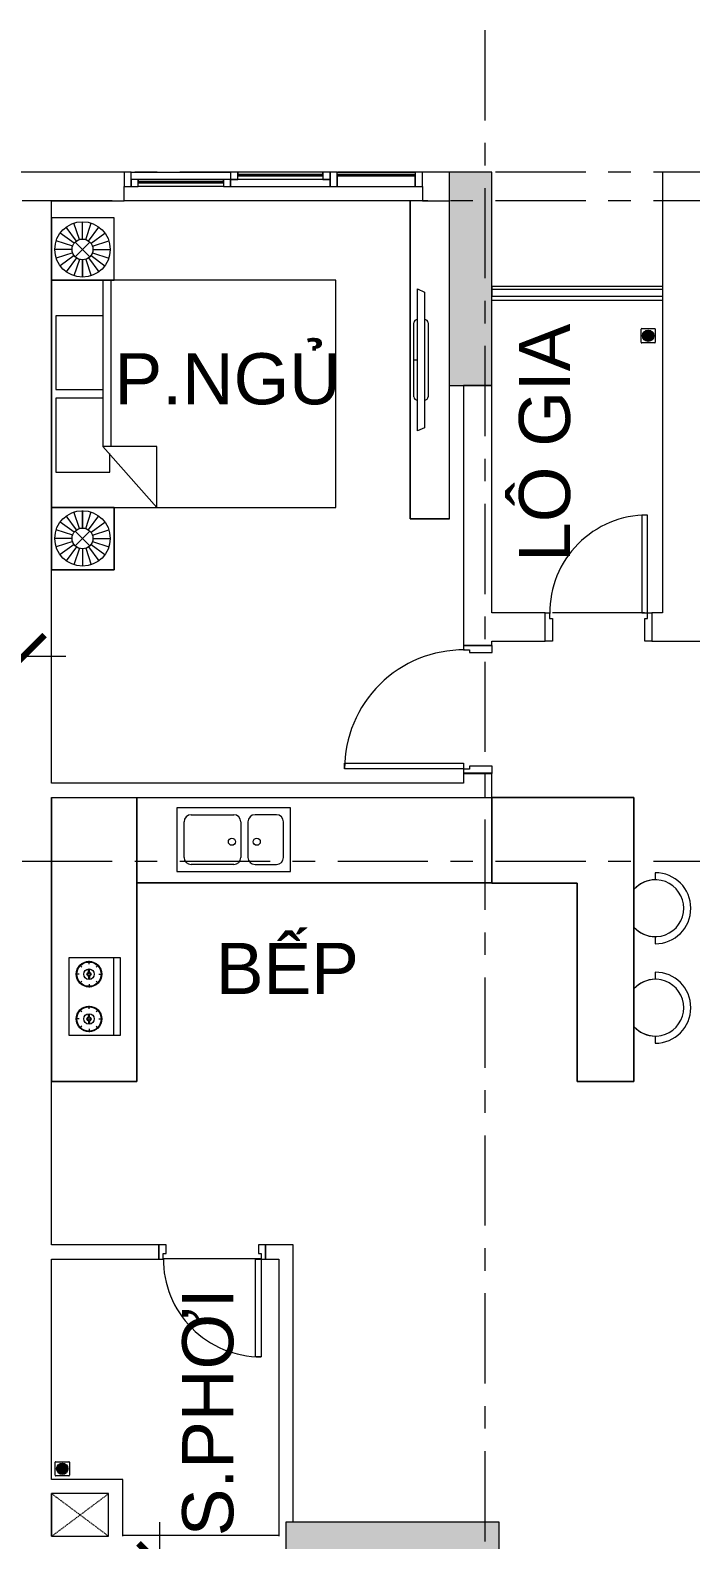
# Model space of a CAD drawing. Header units: millimetres. Extents: x -20144 to 126922, y -42414 to 48263.
# Drawn here: x 29199 to 33850, y 32975 to 43600 of the extents above; entities that cross this region are included whole.
import ezdxf

# ---------------------------------------------------------------- set-up
doc = ezdxf.new("R2010")
doc.units = ezdxf.units.MM
doc.linetypes.add('Dash', pattern=[6.35, 3.175, -3.175])
doc.linetypes.add('Grid Line', pattern=[22.225, 12.7, -3.175, 3.175, -3.175])
for name, color, linetype, lineweight in [('A-DETL-GENF', 31, 'Continuous', 5), ('A-DETL-GENF-HDLN', 161, 'Dash', 5), ('CHU', 181, 'Continuous', 5), ('CUA', 31, 'Continuous', 9), ('DIM', 1, 'Continuous', 5), ('LC.HA', 8, 'Continuous', 9), ('NET CAT', 3, 'Continuous', 5), ('NET THAY 1', 41, 'Continuous', 5), ('NET-CAT', 3, 'Continuous', 15), ('NET-THAY', 2, 'Continuous', 9), ('THIET BI', 44, 'Continuous', 5), ('THIET-BI', 44, 'Continuous', 5), ('TRUC', 225, 'Continuous', 5)]:
    doc.layers.add(name, color=color, linetype=linetype, lineweight=lineweight)
doc.styles.add('Arial_2', font='arial.ttf', dxfattribs={"height": 360})
doc.styles.add('TA1', font='arial.ttf')
doc.dimstyles.new('D_200_KTx2', dxfattribs={"dimtxt": 400, "dimasz": 300, "dimexe": 300, "dimexo": 300, "dimgap": 160, "dimtad": 1, "dimdec": 0, "dimzin": 9, "dimtxsty": 'TA1', "dimblk": 'ARCHTICK', "dimcen": 1, "dimdle": 300, "dimclrd": 256, "dimclre": 256, "dimclrt": 7, "dimadec": 0, "dimazin": 0, "dimtfac": 1, "dimtdec": 0, "dimtix": 1, "dimtmove": 1, "dimatfit": 3, "dimldrblk": 'ARCHTICK', "dimfxl": 0, "dimtolj": 1, "dimtzin": 0, "dimlwd": -1, "dimlwe": -1, "dimarcsym": 0})

# ---------------------------------------------------------------- blocks, each defined once
blk = doc.blocks.new('X-PHONG NGU 2 - X-PHONG NGU 2_Recovery_-1759957-MẶT BẰNG TẦNG 24')
at = {"layer": 'CUA'}
for p, q in [((-1000, 0), (-1050, 0)), ((-1050, 0), (-1050, -100)), ((-450, 0), (-1000, 0)), ((-1000, 0), (-1000, -75)), ((-1000, -100), (-1000, 0)), ((-450, -75), (-450, 0)), ((-400, 0), (-450, 0)), ((-450, 0), (-450, -100)), ((300, 0), (-400, 0)), ((-400, 0), (-400, -50)), ((-400, -100), (-400, 0)), ((300, -50), (300, 0)), ((350, 0), (300, 0)), ((300, 0), (300, -50)), ((350, -50), (350, 0)), ((350, 0), (950, 0)), ((1000, 0), (950, 0)), ((950, 0), (950, -50)), ((1050, 0), (1000, 0)), ((1000, 0), (1000, -100)), ((1000, -50), (1000, 0)), ((1050, -100), (1050, 0)), ((-1050, -100), (-1000, -100)), ((-450, -75), (-1000, -75)), ((-1000, -75), (-1000, -85)), ((-1000, -75), (-450, -75)), ((-1000, -85), (-450, -85)), ((-450, -100), (-1000, -100)), ((-450, -85), (-450, -75)), ((-450, -100), (-400, -100)), ((-400, -50), (300, -50)), ((-350, -50), (-400, -50)), ((-400, -50), (-400, -100)), ((-400, -100), (-350, -100)), ((-350, -100), (-350, -50)), ((250, -75), (-350, -75)), ((-350, -75), (-350, -85)), ((-350, -85), (250, -85)), ((250, -85), (-350, -85)), ((-350, -85), (-350, -100)), ((-350, -100), (250, -100)), ((300, -50), (250, -50)), ((250, -50), (250, -100)), ((250, -85), (250, -75)), ((250, -100), (250, -85)), ((250, -100), (300, -100)), ((300, -50), (350, -50)), ((300, -100), (300, -50)), ((1000, -100), (300, -100)), ((950, -25), (350, -25)), ((350, -25), (350, -35)), ((350, -35), (950, -35)), ((950, -35), (350, -35)), ((350, -35), (350, -50)), ((350, -50), (950, -50)), ((950, -35), (950, -25)), ((950, -50), (950, -35)), ((950, -50), (1000, -50)), ((1000, -100), (1050, -100))]:
    blk.add_line(p, q, dxfattribs=at)
blk = doc.blocks.new('X-BAR - X-BAR-1425213-MẶT BẰNG TẦNG 24')
at = {"layer": 'THIET BI'}
for p, q in [((0, 0), (-1000, 0)), ((-1000, 0), (-1000, -604)), ((-1000, -604), (-1000, 0)), ((-1000, 0), (0, 0)), ((0, -2000), (0, 0)), ((0, 0), (0, -2000)), ((-1000, -604), (-400, -604)), ((-400, -604), (-1000, -604)), ((-400, -604), (-400, -2000)), ((-400, -2000), (-400, -604)), ((-400, -2000), (0, -2000)), ((0, -2000), (-400, -2000))]:
    blk.add_line(p, q, dxfattribs=at)
blk = doc.blocks.new('X-GHE BAR - X-GHE BAR-1305631-MẶT BẰNG TẦNG 24')
at = {"layer": 'THIET BI'}
for p, q in [((-250, -250), (-200, -250)), ((-250, -250), (-200, -250)), ((200, -250), (250, -250)), ((200, -250), (250, -250)), ((-132, -400), (132, -400)), ((-132, -400), (132, -400))]:
    blk.add_line(p, q, dxfattribs=at)
for radius, start, end in [(250, 0, 180), (250, 0, 180), (200, 311.4096, 228.5904), (200, 180, 228.5904), (200, 311.4096, 0)]:
    blk.add_arc((0, -250), radius, start, end, dxfattribs=at)
blk = doc.blocks.new('X-GIUONG1 - X-GIUONG-1305651-MẶT BẰNG TẦNG 24')
at = {"layer": 'THIET BI'}
for p, q in [((-800, 0), (-1239, 0)), ((-1239, 0), (-1239, -439)), ((-1239, 0), (-800, 0)), ((-1239, -439), (-1239, 0)), ((-1076, -174), (-1174, -103)), ((-1060, -158), (-1131, -60)), ((-1039, -148), (-1077, -32)), ((-1017, -144), (-1017, -22)), ((-994, -148), (-956, -32)), ((-974, -158), (-902, -60)), ((-957, -174), (-859, -103)), ((-800, -439), (-800, 0)), ((800, 0), (-800, 0)), ((-800, 0), (-800, -2000)), ((800, 0), (-800, 0)), ((-800, 0), (-800, -439)), ((-800, 0), (-800, -2000)), ((-550, -30), (-550, -410)), ((-30, -30), (-550, -30)), ((-30, -360), (-30, -30)), ((30, -30), (30, -360)), ((550, -30), (30, -30)), ((550, -360), (550, -30)), ((1239, 0), (800, 0)), ((800, 0), (800, -439)), ((800, -2000), (800, 0)), ((1239, 0), (800, 0)), ((800, 0), (800, -439)), ((800, -2000), (800, 0)), ((957, -174), (859, -103)), ((974, -158), (902, -60)), ((994, -148), (956, -32)), ((1017, -144), (1017, -22)), ((1039, -148), (1077, -32)), ((1060, -158), (1131, -60)), ((1076, -174), (1174, -103)), ((1239, -439), (1239, 0)), ((1239, -439), (1239, 0)), ((-1086, -195), (-1202, -157)), ((-1068, -269), (-965, -166)), ((-1068, -166), (-965, -269)), ((-947, -195), (-831, -157)), ((947, -195), (831, -157)), ((1068, -269), (965, -166)), ((1068, -166), (965, -269)), ((1086, -195), (1202, -157)), ((-1090, -217), (-1212, -217)), ((-1086, -240), (-1202, -278)), ((-1076, -260), (-1174, -332)), ((-1060, -277), (-1131, -375)), ((-1039, -287), (-1077, -403)), ((-1017, -291), (-1017, -412)), ((-994, -287), (-956, -403)), ((-974, -277), (-902, -375)), ((-957, -260), (-859, -332)), ((-947, -240), (-831, -278)), ((-943, -217), (-821, -217)), ((-821, -217), (-943, -217)), ((943, -217), (821, -217)), ((821, -217), (943, -217)), ((947, -240), (831, -278)), ((957, -260), (859, -332)), ((974, -277), (902, -375)), ((994, -287), (956, -403)), ((1017, -291), (1017, -412)), ((1039, -287), (1077, -403)), ((1060, -277), (1131, -375)), ((1076, -260), (1174, -332)), ((1086, -240), (1202, -278)), ((1090, -217), (1212, -217)), ((-370, -360), (-800, -740)), ((-550, -410), (-420, -410)), ((-370, -740), (-370, -360)), ((800, -360), (-370, -360)), ((-370, -420), (800, -420)), ((-1239, -439), (-800, -439)), ((-800, -439), (-1239, -439)), ((800, -439), (1239, -439)), ((800, -439), (1239, -439)), ((-800, -740), (-370, -740)), ((-800, -2000), (800, -2000)), ((-800, -2000), (800, -2000))]:
    blk.add_line(p, q, dxfattribs=at)
for centre, radius in [((-1017, -217), 195), ((1017, -217), 195), ((-1017, -217), 73.2), ((1017, -217), 73.2)]:
    blk.add_circle(centre, radius, dxfattribs=at)
blk = doc.blocks.new('X-BEP1 - X-BEP-1425211-MẶT BẰNG TẦNG 24')
at = {"layer": 'THIET BI'}
for p, q in [((0, 0), (0, -600)), ((0, -600), (0, 0)), ((2500, -600), (2500, 0)), ((2500, 0), (2500, -600)), ((282, -72), (282, -522)), ((1082, -72), (282, -72)), ((1082, -522), (1082, -72)), ((332, -422), (332, -172)), ((382, -122), (682, -122)), ((732, -172), (732, -422)), ((782, -172), (782, -422)), ((982, -122), (832, -122)), ((1032, -422), (1032, -172)), ((282, -522), (1082, -522)), ((682, -472), (382, -472)), ((832, -472), (982, -472)), ((0, -600), (2500, -600)), ((2500, -600), (0, -600))]:
    blk.add_line(p, q, dxfattribs=at)
for centre in [(669, -312), (844, -312)]:
    blk.add_circle(centre, 25, dxfattribs=at)
for centre, start, end in [((382, -172), 90, 180), ((682, -172), 360, 90), ((832, -172), 90, 180), ((982, -172), 360, 90), ((382, -422), 180, 270), ((682, -422), 270, 0), ((832, -422), 180, 270), ((982, -422), 270, 0)]:
    blk.add_arc(centre, 50, start, end, dxfattribs=at)
blk = doc.blocks.new('X-BEP1 - X-BEP-1425212-MẶT BẰNG TẦNG 24')
at = {"layer": 'THIET BI'}
for p, q in [((2000, 0), (0, 0)), ((0, 0), (2000, 0)), ((2000, -600), (2000, 0)), ((2000, 0), (2000, -600)), ((1127, -117), (1676, -117)), ((1127, -476), (1127, -117)), ((1676, -162), (1127, -162)), ((1676, -117), (1676, -476)), ((1194, -287), (1178, -271)), ((1244, -267), (1244, -243)), ((1293, -287), (1310, -271)), ((1510, -287), (1493, -271)), ((1559, -267), (1559, -243)), ((1609, -287), (1625, -271)), ((1174, -337), (1150, -337)), ((1194, -387), (1178, -403)), ((1230, -333), (1207, -333)), ((1230, -341), (1207, -341)), ((1244, -407), (1244, -431)), ((1258, -333), (1280, -333)), ((1258, -341), (1280, -341)), ((1293, -387), (1310, -403)), ((1314, -337), (1337, -337)), ((1489, -337), (1466, -337)), ((1510, -387), (1493, -403)), ((1545, -333), (1523, -333)), ((1545, -341), (1523, -341)), ((1559, -407), (1559, -431)), ((1573, -333), (1596, -333)), ((1573, -341), (1596, -341)), ((1609, -387), (1625, -403)), ((1629, -337), (1653, -337)), ((1676, -476), (1127, -476)), ((0, -600), (2000, -600)), ((2000, -600), (0, -600))]:
    blk.add_line(p, q, dxfattribs=at)
for centre, radius in [((1244, -337), 90), ((1244, -337), 85.5), ((1244, -337), 36.9), ((1559, -337), 90), ((1559, -337), 85.5), ((1559, -337), 36.9), ((1244, -337), 14.7), ((1244, -337), 8.24), ((1559, -337), 14.7), ((1559, -337), 8.24)]:
    blk.add_circle(centre, radius, dxfattribs=at)
blk = doc.blocks.new('X-TV - X-TV-1732807-MẶT BẰNG TẦNG 24')
at = {"layer": 'THIET BI'}
for p, q in [((2240, 275), (0, 275)), ((0, 275), (0, 0)), ((0, 275), (2240, 275)), ((0, 0), (0, 275)), ((620, 225), (1620, 225)), ((642, 175), (620, 225)), ((860, 250), (1380, 250)), ((1120, 250), (1120, 225)), ((1620, 225), (1597, 175)), ((1597, 175), (642, 175)), ((1380, 150), (860, 150)), ((0, 0), (2240, 0))]:
    blk.add_line(p, q, dxfattribs=at)
for centre, start_param, end_param in [((860, 225), 0, 1.570796), ((1380, 225), 4.712389, 6.283185), ((860, 175), 1.570796, 3.141593), ((1380, 175), 3.141593, 4.712389)]:
    blk.add_ellipse(centre, major_axis=(0, 25), ratio=0.9, start_param=start_param, end_param=end_param, dxfattribs=at)
blk = doc.blocks.new('CUA PHONG NGU - Type 1-1425041-MẶT BẰNG TẦNG 24')
at = {"layer": 'CUA'}
for p, q in [((-318, 940), (-278, 940)), ((-318, 102), (-318, 940)), ((-278, 940), (-278, 102)), ((-278, 102), (-318, 102))]:
    blk.add_line(p, q, dxfattribs=at)
at = {"layer": 'CUA', "lineweight": 5}
for p, q in [((-319, 102), (-349, 102)), ((-349, 102), (-349, -98)), ((-319, 61), (-319, 102)), ((-299, 61), (-319, 61)), ((-299, -98), (-299, 61)), ((521, 61), (501, 61)), ((501, 61), (501, -98)), ((551, 102), (521, 102)), ((521, 102), (521, 61)), ((551, -98), (551, 102)), ((-349, -98), (-299, -98)), ((501, -98), (551, -98))]:
    blk.add_line(p, q, dxfattribs=at)
blk.add_arc((-318, 102), 838, 359.5, 90, dxfattribs=at)
blk = doc.blocks.new('CUA WC - Type 1-1425214-MẶT BẰNG TẦNG 24')
at = {"layer": 'CUA', "lineweight": 5}
for p, q in [((-274, -102), (-274, 98)), ((-274, 98), (-224, 98)), ((-224, 98), (-224, -61)), ((426, 98), (476, 98)), ((426, -61), (426, 98)), ((476, 98), (476, -102)), ((-244, -102), (-274, -102)), ((-244, -61), (-244, -102)), ((-224, -61), (-244, -61)), ((446, -61), (426, -61)), ((446, -102), (446, -61)), ((476, -102), (446, -102))]:
    blk.add_line(p, q, dxfattribs=at)
at = {"layer": 'CUA'}
for p, q in [((-203, -102), (-243, -102)), ((-243, -102), (-243, -790)), ((-203, -790), (-203, -102)), ((-243, -790), (-203, -790))]:
    blk.add_line(p, q, dxfattribs=at)
at = {"layer": 'CUA', "lineweight": 5}
blk.add_arc((-243, -102), 688, 270, 0.5, dxfattribs=at)
blk = doc.blocks.new('CUA WC - Type 1-1365096-MẶT BẰNG TẦNG 24')
at = {"layer": 'CUA'}
for p, q in [((-243, 740), (-203, 740)), ((-243, 52), (-243, 740)), ((-203, 740), (-203, 52)), ((-203, 52), (-243, 52))]:
    blk.add_line(p, q, dxfattribs=at)
at = {"layer": 'CUA', "lineweight": 5}
for p, q in [((-244, 52), (-274, 52)), ((-274, 52), (-274, -48)), ((-244, 11), (-244, 52)), ((-224, 11), (-244, 11)), ((-224, -48), (-224, 11)), ((446, 11), (426, 11)), ((426, 11), (426, -48)), ((476, 52), (446, 52)), ((446, 52), (446, 11)), ((476, -48), (476, 52)), ((-274, -48), (-224, -48)), ((426, -48), (476, -48))]:
    blk.add_line(p, q, dxfattribs=at)
blk.add_arc((-243, 52), 688, 359.5, 90, dxfattribs=at)
blk = doc.blocks.new('Railing - Railing-1434482-MẶT BẰNG TẦNG 24')
at = {"layer": 'NET THAY 1'}
for p, q in [((32451, 41700), (32451, 41750)), ((33651, 41750), (32451, 41750)), ((33651, 41700), (32451, 41700))]:
    blk.add_line(p, q, dxfattribs=at)
blk = doc.blocks.new('Family1 - Family1 2-1425488-MẶT BẰNG TẦNG 24')
at = {"layer": 'A-DETL-GENF'}
for p, q in [((400, 300), (0, 300)), ((0, 300), (0, 0)), ((400, 0), (400, 300)), ((0, 0), (400, 0))]:
    blk.add_line(p, q, dxfattribs=at)
at = {"layer": 'A-DETL-GENF-HDLN'}
for p, q in [((0, 300), (400, 1)), ((0, 0), (400, 299))]:
    blk.add_line(p, q, dxfattribs=at)
blk = doc.blocks.new('A$C043A1407')
at = {"layer": 'LC.HA'}
h = blk.add_hatch(color=256, dxfattribs=at)
h.dxf.hatch_style = 1
h.paths.add_polyline_path([(9700, 26050), (9400, 26050), (9400, 24550), (9700, 24550)])
h = blk.add_hatch(color=256, dxfattribs=at)
h.dxf.hatch_style = 1
h.paths.add_polyline_path([(9750, 16250), (9750, 16550), (8250, 16550), (8250, 16250)])
at = {"ltscale": 1000}
for points in [[(9700, 26050), (9400, 26050), (9400, 24550), (9700, 24550)], [(9750, 16250), (9750, 16550), (8250, 16550), (8250, 16250)]]:
    blk.add_lwpolyline(points, close=True, dxfattribs=at)
blk = doc.blocks.new('X-PHEU - X-PHEU-1231512-MẶT BẰNG TẦNG 23')
at = {"layer": 'THIET-BI'}
for p, q in [((25, 29), (25, 121)), ((29, 125), (121, 125)), ((58, 44), (58, 106)), ((62, 109), (62, 41)), ((68, 40), (68, 110)), ((72, 111), (72, 78)), ((77, 78), (77, 111)), ((82, 110), (82, 40)), ((88, 41), (88, 109)), ((92, 106), (92, 44)), ((125, 121), (125, 29)), ((121, 25), (29, 25)), ((42, 90), (42, 60)), ((47, 52), (47, 98)), ((52, 103), (52, 47)), ((72, 72), (72, 39)), ((77, 39), (77, 72)), ((97, 47), (97, 103)), ((102, 98), (102, 52)), ((107, 60), (107, 90))]:
    blk.add_line(p, q, dxfattribs=at)
blk.add_circle((75, 75), 40, dxfattribs=at)
for centre, radius, start, end in [((29, 121), 4, 90, 180), ((75, 75), 36, 119.0853, 128.6822), ((75, 75), 36, 102.0247, 110.3175), ((75, 75), 36, 90, 93.9821), ((75, 75), 36, 86.0179, 90), ((75, 75), 36, 69.6825, 77.9753), ((75, 75), 36, 51.3178, 60.9147), ((121, 121), 4, 0, 90), ((29, 29), 4, 180, 270), ((75, 75), 36, 139.8082, 154.5256), ((75, 75), 36, 205.4744, 220.1918), ((75, 75), 36, 231.3178, 240.9147), ((75, 75), 36, 249.6825, 257.9753), ((75, 75), 4, 128.6822, 231.3178), ((75, 75), 36, 266.0179, 270), ((75, 75), 36, 270, 273.9821), ((75, 75), 4, 308.6822, 51.3178), ((75, 75), 36, 282.0247, 290.3175), ((75, 75), 36, 299.0853, 308.6822), ((75, 75), 36, 25.4744, 40.1918), ((75, 75), 36, 319.8082, 334.5256), ((121, 29), 4, 270, 360)]:
    blk.add_arc(centre, radius, start, end, dxfattribs=at)
blk = doc.blocks.new('_ARCHTICK')
at = {"color": 0, "linetype": 'ByBlock', "const_width": 0.15}
blk.add_lwpolyline([(-0.5, -0.5), (0.5, 0.5)], dxfattribs=at)
blk = doc.blocks.new('*D253')
at = {"layer": 'Defpoints', "color": 0, "transparency": 16777216}
for p in [(25901, 39193), (25901, 39193), (29151, 39193)]:
    blk.add_point(p, dxfattribs=at)
at = {"layer": 'DIM', "transparency": 16777216}
blk.add_line((29451, 39193), (25601, 39193), dxfattribs=at)
at = {"layer": 'DIM', "transparency": 16777216, "xscale": 300, "yscale": 300, "zscale": 300, "rotation": 180}
blk.add_blockref('_ARCHTICK', (25901, 39193), dxfattribs=at)
at = {"layer": 'DIM', "transparency": 16777216, "xscale": 300, "yscale": 300, "zscale": 300}
blk.add_blockref('_ARCHTICK', (29151, 39193), dxfattribs=at)
at = {"layer": 'DIM', "color": 7, "transparency": 16777216, "insert": (27526, 39558), "char_height": 400, "attachment_point": 5, "style": 'TA1'}
blk.add_mtext('\\A1;3250', dxfattribs=at)
blk = doc.blocks.new('*D281')
at = {"layer": 'Defpoints', "color": 0, "transparency": 16777216}
for p in [(28591, 32800), (30112, 32800), (28798, 31300)]:
    blk.add_point(p, dxfattribs=at)
at = {"layer": 'DIM', "transparency": 16777216}
for p, q in [((30112, 31000), (30112, 33100)), ((28891, 32800), (30412, 32800)), ((29098, 31300), (30412, 31300))]:
    blk.add_line(p, q, dxfattribs=at)
at = {"layer": 'DIM', "transparency": 16777216, "xscale": 300, "yscale": 300, "zscale": 300}
for p, rotation in [((30112, 32800), 90), ((30112, 31300), 270)]:
    blk.add_blockref('_ARCHTICK', p, dxfattribs=dict(at, rotation=rotation))
at = {"layer": 'DIM', "color": 7, "transparency": 16777216, "insert": (29748, 32050), "char_height": 400, "attachment_point": 5, "rotation": 90, "style": 'TA1'}
blk.add_mtext('\\A1;1500', dxfattribs=at)

msp = doc.modelspace()

# ---------------------------------------------------------------- linework, layer by layer
at = {"layer": 'NET-CAT'}
for p, q in [((29250.4, 42599.9), (28500.5, 42599.9)), ((29860.5, 42599.9), (29250.4, 42599.9)), ((32150.5, 42599.9), (31960.5, 42599.9)), ((33650.5, 42599.9), (33650.5, 39499.9)), ((37100.3, 42599.9), (33650.5, 42599.9)), ((29350.4, 42399.9), (29860.5, 42399.9)), ((29350.4, 38299.9), (29350.4, 42399.9)), ((29860.5, 42399.9), (29860.5, 42499.9)), ((31960.5, 42499.9), (31960.5, 42399.9)), ((31960.5, 42399.9), (32150.5, 42399.9)), ((32250.5, 41099.9), (32250.5, 39269.9)), ((32450.5, 41099.9), (32250.5, 41099.9)), ((32450.5, 39499.9), (32450.5, 41099.9)), ((32825.5, 39499.9), (32450.5, 39499.9)), ((32825.5, 39299.9), (32825.5, 39499.9)), ((33650.5, 39499.9), (33575.5, 39499.9)), ((33575.5, 39499.9), (33575.5, 39299.9)), ((32250.5, 39269.9), (32450.5, 39269.9)), ((32450.5, 39269.9), (32450.5, 39299.9)), ((32450.5, 39299.9), (32825.5, 39299.9)), ((33575.5, 39299.9), (33950.5, 39299.9)), ((32250.5, 38369.9), (32250.5, 38299.9)), ((32450.5, 38369.9), (32250.5, 38369.9)), ((32450.5, 38199.9), (32450.5, 38369.9)), ((32250.5, 38299.9), (29350.4, 38299.9)), ((29350.4, 38199.9), (32450.5, 38199.9)), ((29350.4, 35049.9), (29350.4, 38199.9)), ((30105.5, 35049.9), (29350.4, 35049.9)), ((30105.5, 34949.9), (30105.5, 35049.9)), ((31050.5, 35049.9), (30855.5, 35049.9)), ((30855.5, 35049.9), (30855.5, 34949.9)), ((31050.5, 33100), (31050.5, 35049.9)), ((29350.4, 34949.9), (30105.5, 34949.9)), ((29350.4, 33399.9), (29350.4, 34949.9)), ((30855.5, 34949.9), (30950.5, 34949.9)), ((30950.5, 34949.9), (30950.5, 32999.9)), ((29850.5, 33399.9), (29350.4, 33399.9)), ((29850.5, 32999.9), (29850.5, 33399.9)), ((29350.4, 32999.9), (29350.4, 33299.9))]:
    msp.add_line(p, q, dxfattribs=at)
at = {"layer": 'NET-THAY'}
for p, q in [((31960.5, 42399.9), (29860.5, 42399.9)), ((32450.5, 41799.5), (33650.5, 41799.5)), ((32450.5, 41799.5), (32450.5, 41749.5)), ((32450.5, 41699.5), (33650.5, 41699.5)), ((33525.5, 39499.9), (32875.5, 39499.9)), ((30135.5, 34954.9), (30825.5, 34954.9)), ((30950.5, 33004.9), (29850.5, 33004.9))]:
    msp.add_line(p, q, dxfattribs=at)
at = {"layer": 'TRUC', "linetype": 'Grid Line', "ltscale": 50}
for p, q in [((32400.5, 43599.9), (32400.5, -4500.1)), ((42000.5, 42599.9), (-11036.3, 42599.9)), ((42000.5, 42399.9), (-14407, 42399.9)), ((42000.5, 37749.9), (-12092.4, 37749.9))]:
    msp.add_line(p, q, dxfattribs=at)

# ---------------------------------------------------------------- block references
at = {"layer": 'A-DETL-GENF'}
msp.add_blockref('Family1 - Family1 2-1425488-MẶT BẰNG TẦNG 24', (29350.5, 32999.9), dxfattribs=at)
at = {"layer": 'CUA'}
for name, p, rotation in [('X-PHONG NGU 2 - X-PHONG NGU 2_Recovery_-1759957-MẶT BẰNG TẦNG 24', (30910.5, 42499.9), 180), ('CUA WC - Type 1-1425214-MẶT BẰNG TẦNG 24', (33302, 39397.7), 180), ('CUA PHONG NGU - Type 1-1425041-MẶT BẰNG TẦNG 24', (32352.8, 38718.5), 89.99999999999991), ('CUA WC - Type 1-1365096-MẶT BẰNG TẦNG 24', (30581.9, 35002.2), 180)]:
    msp.add_blockref(name, p, dxfattribs=dict(at, rotation=rotation))
at = {"layer": 'NET CAT'}
msp.add_blockref('A$C043A1407', (22750.3, 16550), dxfattribs=at)
at = {"layer": 'NET THAY 1'}
msp.add_blockref('Railing - Railing-1434482-MẶT BẰNG TẦNG 24', (0, 25), dxfattribs=at)
at = {"layer": 'THIET BI'}
for name, p, rotation in [('X-TV - X-TV-1732807-MẶT BẰNG TẦNG 24', (32150.5, 40159.9), 89.9999999999999), ('X-GIUONG1 - X-GIUONG-1305651-MẶT BẰNG TẦNG 24', (29350.5, 41039.9), 89.9999999999999), ('X-BEP1 - X-BEP-1425212-MẶT BẰNG TẦNG 24', (29950.5, 38200), 269.9999999999997), ('X-GHE BAR - X-GHE BAR-1305631-MẶT BẰNG TẦNG 24', (33850.4, 37420), 269.9999999999996), ('X-GHE BAR - X-GHE BAR-1305631-MẶT BẰNG TẦNG 24', (33850.4, 36720), 269.9999999999996)]:
    msp.add_blockref(name, p, dxfattribs=dict(at, rotation=rotation))
for name, p in [('X-BEP1 - X-BEP-1425211-MẶT BẰNG TẦNG 24', (29950.5, 38199.9)), ('X-BAR - X-BAR-1425213-MẶT BẰNG TẦNG 24', (33450.4, 38199.9))]:
    msp.add_blockref(name, p, dxfattribs=at)
at = {"layer": 'THIET-BI'}
for p in [(33475.5, 41374.5), (29350.5, 33399.9)]:
    msp.add_blockref('X-PHEU - X-PHEU-1231512-MẶT BẰNG TẦNG 23', p, dxfattribs=at)

# ---------------------------------------------------------------- texts
at = {"layer": 'CHU', "color": 7, "char_height": 360, "attachment_point": 3, "rotation": 90, "line_spacing_factor": 0.936439, "style": 'Arial_2'}
for s, insert, width in [('\\pt2540.0016,5079.9996,7620.0012,10159.9992,12700.0008,15239.9988,17780.0004,20319.9984,22860,25400.0016,27939.9996,30480.0012,33019.9992,35560.0008,38099.9988,40640.0004,43179.9984,45720,48260.0016,50799.9996,53340.0012,55879.9992,58420.0008,60959.9988,63500.0004,66039.9984,68580,71120.0016,73659.9996,76200.0012,78739.9992,81280.0008;LÔ GIA', (32640.4, 41534.5), 2352.424), ('\\pt2540.0016,5079.9996,7620.0012,10159.9992,12700.0008,15239.9988,17780.0004,20319.9984,22860,25400.0016,27939.9996,30480.0012,33019.9992,35560.0008,38099.9988,40640.0004,43179.9984,45720,48260.0016,50799.9996,53340.0012,55879.9992,58420.0008,60959.9988,63500.0004,66039.9984,68580,71120.0016,73659.9996,76200.0012,78739.9992,81280.0008;S.PHƠI', (30269.3, 34744.6), 1710.94)]:
    msp.add_mtext(s, dxfattribs=dict(at, insert=insert, width=width))
at = {"layer": 'CHU', "color": 7, "char_height": 360, "attachment_point": 3, "line_spacing_factor": 0.936439, "style": 'Arial_2'}
for s, insert, width in [('\\pt2540.0016,5079.9996,7620.0012,10159.9992,12700.0008,15239.9988,17780.0004,20319.9984,22860,25400.0016,27939.9996,30480.0012,33019.9992,35560.0008,38099.9988,40640.0004,43179.9984,45720,48260.0016,50799.9996,53340.0012,55879.9992,58420.0008,60959.9988,63500.0004,66039.9984,68580,71120.0016,73659.9996,76200.0012,78739.9992,81280.0008;P.NGỦ', (31385.9, 41326.5), 1577.62), ('\\pt2540.0016,5079.9996,7620.0012,10159.9992,12700.0008,15239.9988,17780.0004,20319.9984,22860,25400.0016,27939.9996,30480.0012,33019.9992,35560.0008,38099.9988,40640.0004,43179.9984,45720,48260.0016,50799.9996,53340.0012,55879.9992,58420.0008,60959.9988,63500.0004,66039.9984,68580,71120.0016,73659.9996,76200.0012,78739.9992,81280.0008;BẾP', (31513.5, 37176.3), 1001.92)]:
    msp.add_mtext(s, dxfattribs=dict(at, insert=insert, width=width))

# ---------------------------------------------------------------- dimensions: what is measured, and where the dimension line sits
at = {"layer": 'DIM'}
for base, p1, p2, angle, picture, middle in [((25900.6, 39193.3), (29150.5, 39193.3), (25900.6, 39193.3), 180, '*D253', (27525.6, 39557.7)), ((30112.2, 32799.9), (28797.8, 31299.9), (28590.8, 32799.9), 90, '*D281', (29748, 32049.9))]:
    dim = msp.add_linear_dim(base=base, p1=p1, p2=p2, angle=angle, dimstyle='D_200_KTx2', dxfattribs=at)
    dim.commit()
    dim.dimension.update_dxf_attribs({"geometry": picture, "text_midpoint": middle})

doc.saveas('drawing.dxf')
